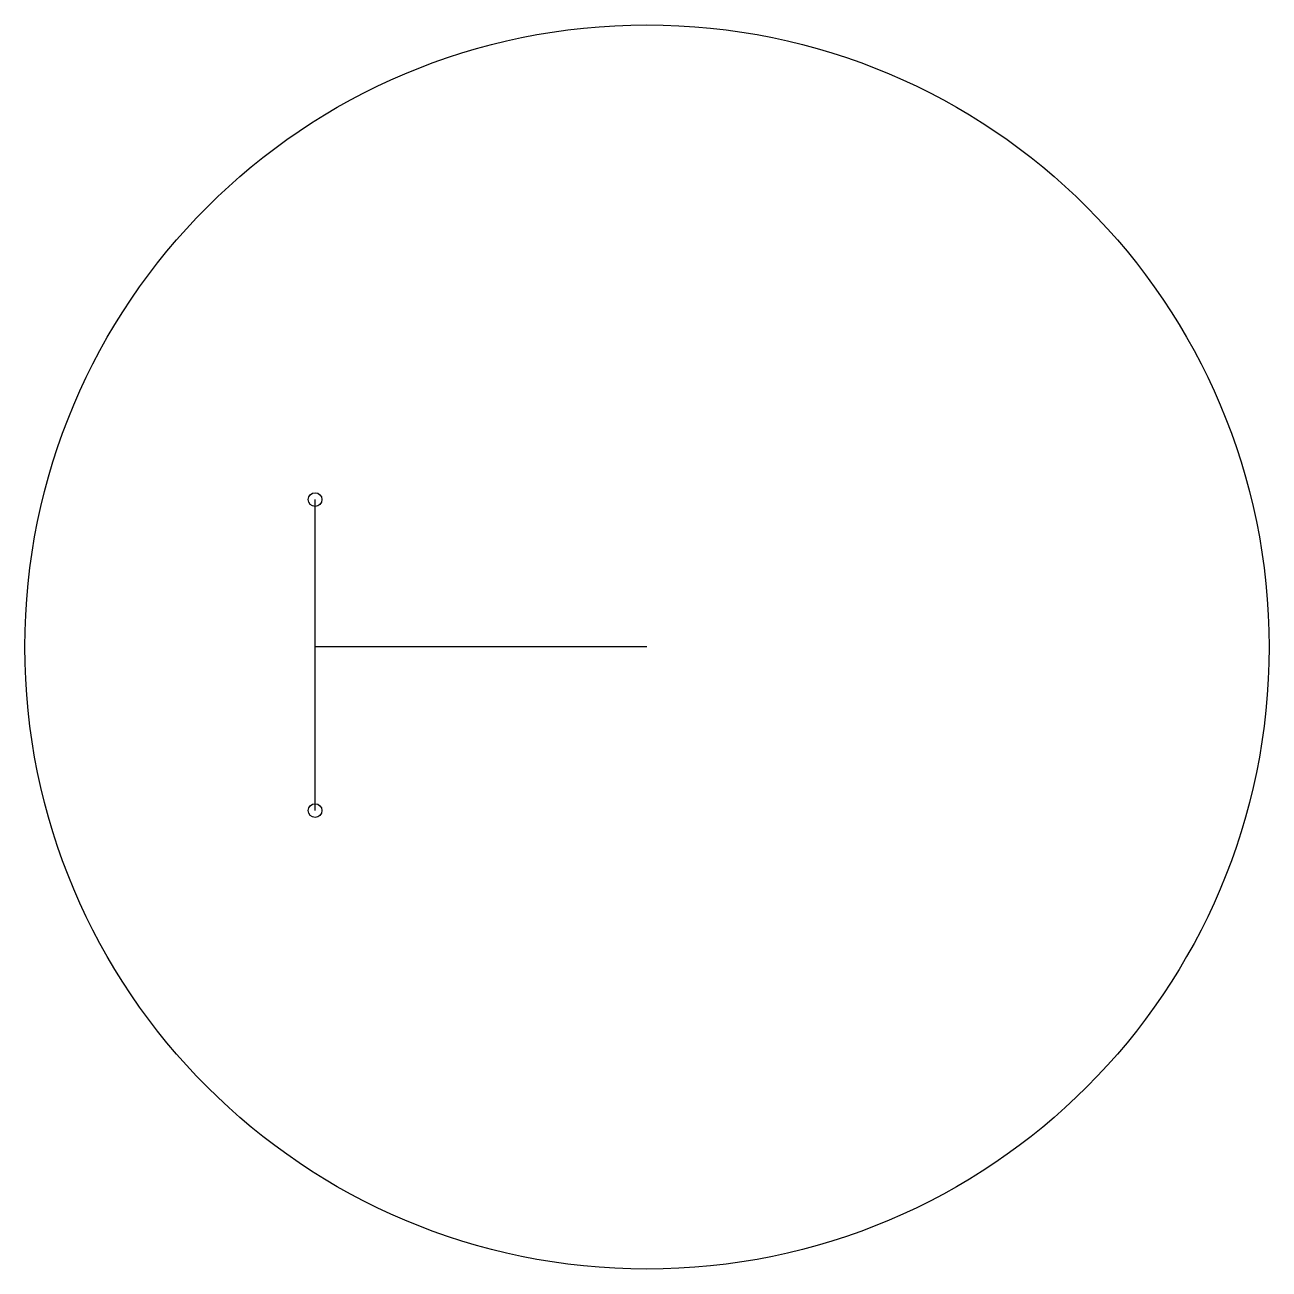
# Model space of a CAD drawing. Header units: millimetres. Extents: x -100 to 100, y -117 to 83.
import ezdxf

# ---------------------------------------------------------------- set-up
doc = ezdxf.new("R2010")
doc.units = ezdxf.units.MM
doc.layers.get('0').update_dxf_attribs({"linetype": 'CONTINUOUS'})

msp = doc.modelspace()

# ---------------------------------------------------------------- linework, layer by layer
for p, q in [((-53.59, -42.98), (-53.59, 7.02)), ((-0.24, -16.68), (-53.59, -16.68))]:
    msp.add_line(p, q)
for centre, radius in [((-0.24, -16.68), 100), ((-53.59, 7.02), 1.1), ((-53.59, -42.98), 1.1)]:
    msp.add_circle(centre, radius)

doc.saveas('drawing.dxf')
